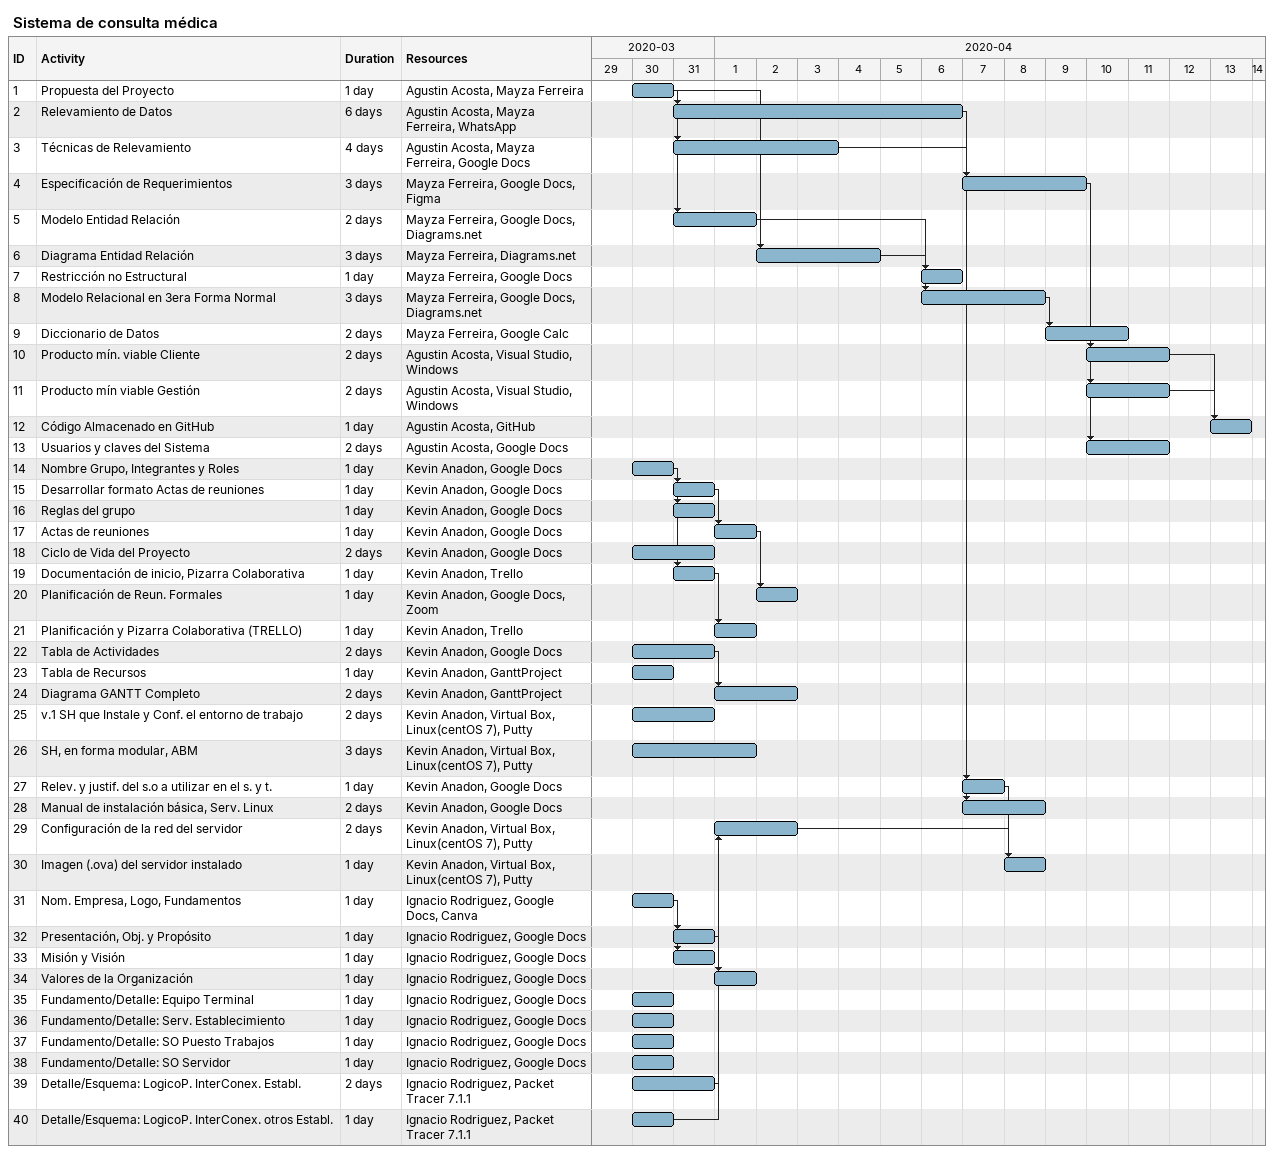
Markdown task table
Sistema de consulta médica

| ID | Task | Duration | Start | Finish | Predecessors | Resources |
|---|---|---|---|---|---|---|
| 1 | Propuesta del Proyecto | 1d | 2020-03-30 | 2020-03-30 |  | Agustin Acosta, Mayza Ferreira |
| 2 | Relevamiento de Datos | 6d | 2020-03-31 | 2020-04-06 | 1 | Agustin Acosta, Mayza Ferreira, WhatsApp |
| 3 | Técnicas de Relevamiento | 4d | 2020-03-31 | 2020-04-03 | 1 | Agustin Acosta, Mayza Ferreira, Google Docs |
| 4 | Especificación de Requerimientos | 3d | 2020-04-07 | 2020-04-09 | 2, 3 | Mayza Ferreira, Google Docs, Figma |
| 5 | Modelo Entidad Relación | 2d | 2020-03-31 | 2020-04-01 | 1 | Mayza Ferreira, Google Docs, Diagrams.net |
| 6 | Diagrama Entidad Relación | 3d | 2020-04-02 | 2020-04-04 | 1, 5 | Mayza Ferreira, Diagrams.net |
| 7 | Restricción no Estructural | 1d | 2020-04-06 | 2020-04-06 | 6 | Mayza Ferreira, Google Docs |
| 8 | Modelo Relacional en 3era Forma Normal | 3d | 2020-04-06 | 2020-04-08 | 5, 6 | Mayza Ferreira, Google Docs, Diagrams.net |
| 9 | Diccionario de Datos | 2d | 2020-04-09 | 2020-04-10 | 8 | Mayza Ferreira, Google Calc |
| 10 | Producto mín. viable Cliente | 2d | 2020-04-10 | 2020-04-11 | 4 | Agustin Acosta, Visual Studio, Windows |
| 11 | Producto mín viable Gestión | 2d | 2020-04-10 | 2020-04-11 | 4 | Agustin Acosta, Visual Studio, Windows |
| 12 | Código Almacenado en GitHub | 1d | 2020-04-13 | 2020-04-13 | 10, 11 | Agustin Acosta, GitHub |
| 13 | Usuarios y claves del Sistema | 2d | 2020-04-10 | 2020-04-11 | 4 | Agustin Acosta, Google Docs |
| 14 | Nombre Grupo, Integrantes y Roles | 1d | 2020-03-30 | 2020-03-30 |  | Kevin Anadon, Google Docs |
| 15 | Desarrollar formato Actas de reuniones | 1d | 2020-03-31 | 2020-03-31 | 14 | Kevin Anadon, Google Docs |
| 16 | Reglas del grupo | 1d | 2020-03-31 | 2020-03-31 | 14 | Kevin Anadon, Google Docs |
| 17 | Actas de reuniones | 1d | 2020-04-01 | 2020-04-01 | 15 | Kevin Anadon, Google Docs |
| 18 | Ciclo de Vida del Proyecto | 2d | 2020-03-30 | 2020-03-31 |  | Kevin Anadon, Google Docs |
| 19 | Documentación de inicio, Pizarra Colaborativa | 1d | 2020-03-31 | 2020-03-31 | 14 | Kevin Anadon, Trello |
| 20 | Planificación de Reun. Formales | 1d | 2020-04-02 | 2020-04-02 | 17 | Kevin Anadon, Google Docs, Zoom |
| 21 | Planificación y Pizarra Colaborativa (TRELLO) | 1d | 2020-04-01 | 2020-04-01 | 19 | Kevin Anadon, Trello |
| 22 | Tabla de Actividades | 2d | 2020-03-30 | 2020-03-31 |  | Kevin Anadon, Google Docs |
| 23 | Tabla de Recursos | 1d | 2020-03-30 | 2020-03-30 |  | Kevin Anadon, GanttProject |
| 24 | Diagrama GANTT Completo | 2d | 2020-04-01 | 2020-04-02 | 22 | Kevin Anadon, GanttProject |
| 25 | v.1 SH que Instale y Conf. el entorno de trabajo | 2d | 2020-03-30 | 2020-03-31 |  | Kevin Anadon, Virtual Box, Linux(centOS 7), Putty |
| 26 | SH, en forma modular, ABM | 3d | 2020-03-30 | 2020-04-01 |  | Kevin Anadon, Virtual Box, Linux(centOS 7), Putty |
| 27 | Relev. y justif. del s.o a utilizar en el s. y t. | 1d | 2020-04-07 | 2020-04-07 | 2 | Kevin Anadon, Google Docs |
| 28 | Manual de instalación básica, Serv. Linux | 2d | 2020-04-07 | 2020-04-08 | 2 | Kevin Anadon, Google Docs |
| 29 | Configuración de la red del servidor | 2d | 2020-04-01 | 2020-04-02 | 39, 40 | Kevin Anadon, Virtual Box, Linux(centOS 7), Putty |
| 30 | Imagen (.ova) del servidor instalado | 1d | 2020-04-08 | 2020-04-08 | 27, 29 | Kevin Anadon, Virtual Box, Linux(centOS 7), Putty |
| 31 | Nom. Empresa, Logo, Fundamentos | 1d | 2020-03-30 | 2020-03-30 |  | Ignacio Rodriguez, Google Docs, Canva |
| 32 | Presentación, Obj. y Propósito | 1d | 2020-03-31 | 2020-03-31 | 31 | Ignacio Rodriguez, Google Docs |
| 33 | Misión y Visión | 1d | 2020-03-31 | 2020-03-31 | 31 | Ignacio Rodriguez, Google Docs |
| 34 | Valores de la Organización | 1d | 2020-04-01 | 2020-04-01 | 32 | Ignacio Rodriguez, Google Docs |
| 35 | Fundamento/Detalle: Equipo Terminal | 1d | 2020-03-30 | 2020-03-30 |  | Ignacio Rodriguez, Google Docs |
| 36 | Fundamento/Detalle: Serv. Establecimiento | 1d | 2020-03-30 | 2020-03-30 |  | Ignacio Rodriguez, Google Docs |
| 37 | Fundamento/Detalle: SO Puesto Trabajos | 1d | 2020-03-30 | 2020-03-30 |  | Ignacio Rodriguez, Google Docs |
| 38 | Fundamento/Detalle: SO Servidor | 1d | 2020-03-30 | 2020-03-30 |  | Ignacio Rodriguez, Google Docs |
| 39 | Detalle/Esquema: LogicoP. InterConex. Establ. | 2d | 2020-03-30 | 2020-03-31 |  | Ignacio Rodriguez, Packet Tracer 7.1.1 |
| 40 | Detalle/Esquema: LogicoP. InterConex. otros Establ. | 1d | 2020-03-30 | 2020-03-30 |  | Ignacio Rodriguez, Packet Tracer 7.1.1 |
